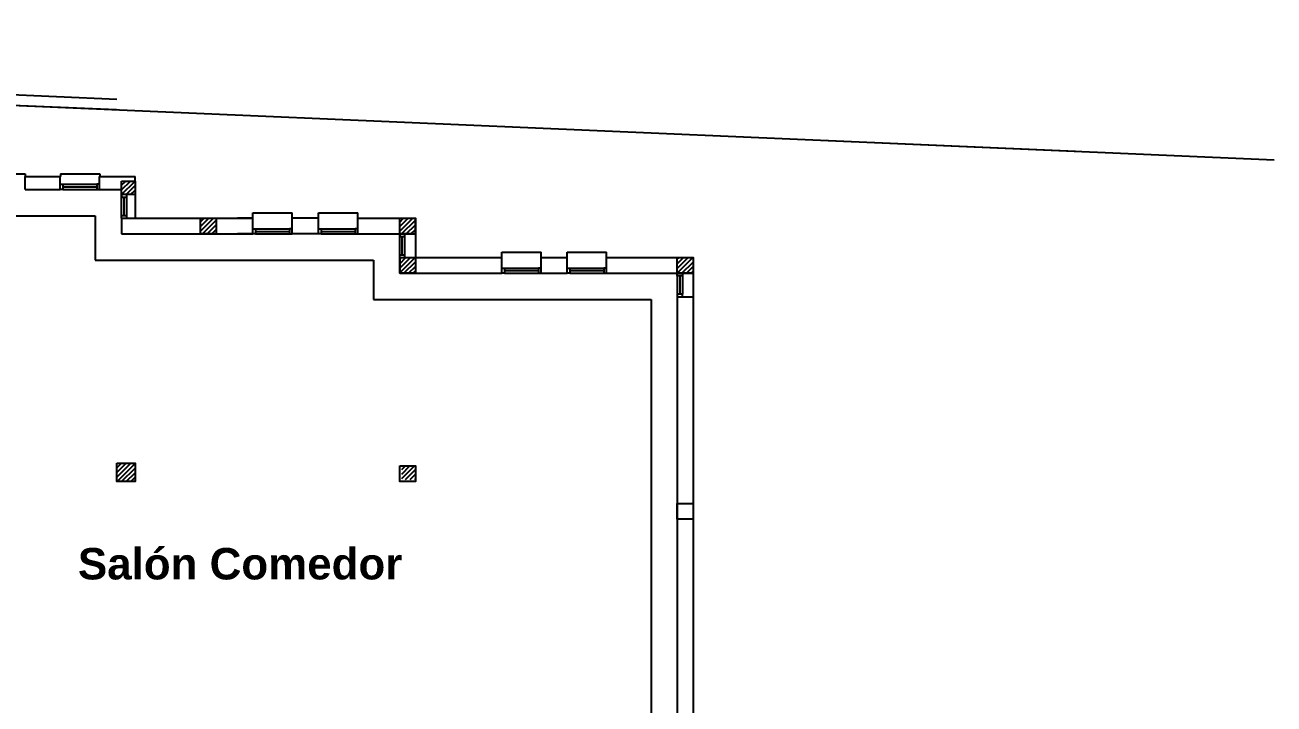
# Model space of a CAD drawing. Header units: millimetres. Extents: x -735 to -481, y 85 to 450.
# Drawn here: x -563.01 to -539.17, y 233.34 to 246.3 of the extents above; entities that cross this region are included whole.
import ezdxf

# ---------------------------------------------------------------- set-up
doc = ezdxf.new("R2010")
doc.units = ezdxf.units.MM
doc.linetypes.add('DASHED', pattern=[0.75, 0.5, -0.25])
for name, color, linetype in [('A-CARPINTERIAS VENTANAS', 2, 'CONTINUOUS'), ('A-MUROS', 5, 'CONTINUOUS'), ('A-PROYECCION', 3, 'DASHED'), ('CARPCORTE', 2, 'CONTINUOUS'), ('dib - muro vista1', 1, 'CONTINUOUS'), ('dib - muro vista2', 2, 'CONTINUOUS'), ('dib - texto', 2, 'CONTINUOUS'), ('EQUIP-MUEBLES', 6, 'CONTINUOUS'), ('ESTRUCTURA', 6, 'CONTINUOUS')]:
    doc.layers.add(name, color=color, linetype=linetype)
doc.styles.add('STYLE1', font='swisseb.ttf', dxfattribs={"width": 1.32})
pattern_1 = [(45, (-750.136094, 104.48297), (-0.044194174, 0.044194174), [])]

msp = doc.modelspace()

# ---------------------------------------------------------------- hatches: boundary and pattern name
at = {"layer": 'A-PROYECCION', "ltscale": 0.025}
h = msp.add_hatch(dxfattribs=at)
h.set_pattern_fill('ANSI31', color=256, scale=0.5, style=0)
h.set_pattern_definition(pattern_1)
h.paths.add_polyline_path([(-561.171, 243.325), (-560.911, 243.325), (-560.911, 243.065), (-561.171, 243.065)])
h.paths.add_polyline_path([(-559.661, 242.615), (-559.361, 242.615), (-559.361, 242.315), (-559.661, 242.315)])
h = msp.add_hatch(dxfattribs=at)
h.set_pattern_fill('ANSI31', color=256, scale=0.5, style=0)
h.set_pattern_definition(pattern_1)
h.paths.add_polyline_path([(-555.561, 242.315), (-555.561, 242.615), (-555.861, 242.615), (-555.861, 242.315)])
h = msp.add_hatch(dxfattribs=at)
h.set_pattern_fill('ANSI31', color=256, scale=0.5, style=0)
h.set_pattern_definition(pattern_1)
h.paths.add_polyline_path([(-555.861, 241.865), (-555.561, 241.865), (-555.561, 241.565), (-555.861, 241.565)])
h.paths.add_polyline_path([(-550.561, 241.865), (-550.261, 241.865), (-550.261, 241.565), (-550.561, 241.565)])
h = msp.add_hatch(dxfattribs=at)
h.set_pattern_fill('ANSI31', color=256, scale=0.5, style=0)
h.set_pattern_definition([(45, (-740.026094, 99.04797), (-0.044194174, 0.044194174), [])])
h.paths.add_polyline_path([(-555.561, 237.89), (-555.821, 237.89), (-555.821, 237.63), (-555.561, 237.63)])
at = {"layer": 'dib - muro vista1'}
h = msp.add_hatch(dxfattribs=at)
h.set_pattern_fill('ANSI31', color=256, scale=0.5, style=0)
h.set_pattern_definition(pattern_1)
h.paths.add_polyline_path([(-561.261, 237.94), (-560.911, 237.94), (-560.911, 237.59), (-561.261, 237.59)])
h.paths.add_polyline_path([(-561.171, 232.476), (-560.911, 232.476), (-560.911, 232.216), (-561.171, 232.216)])
h.paths.add_polyline_path([(-559.661, 232.476), (-559.361, 232.476), (-559.361, 232.176), (-559.661, 232.176)])
h.paths.add_polyline_path([(-555.861, 232.476), (-555.561, 232.476), (-555.561, 232.176), (-555.861, 232.176)])

# ---------------------------------------------------------------- linework, layer by layer
at = {"layer": 'A-CARPINTERIAS VENTANAS'}
for p, q in [((-563.761, 243.464), (-563.011, 243.464)), ((-563.011, 243.464), (-563.011, 243.414)), ((-562.336, 243.464), (-561.586, 243.464)), ((-562.336, 243.464), (-562.336, 243.414)), ((-561.586, 243.464), (-561.586, 243.414)), ((-562.291, 243.264), (-561.641, 243.264)), ((-562.291, 243.214), (-561.641, 243.214)), ((-562.291, 243.164), (-561.641, 243.164)), ((-561.171, 243.065), (-561.171, 243.015)), ((-561.171, 243.015), (-561.171, 243.065)), ((-561.171, 243.015), (-561.071, 243.015)), ((-561.171, 242.665), (-561.171, 243.015)), ((-561.121, 242.665), (-561.121, 243.015)), ((-561.071, 243.015), (-561.071, 243.065)), ((-561.071, 242.665), (-561.071, 243.015)), ((-560.911, 243.065), (-560.911, 242.615)), ((-558.661, 242.715), (-557.911, 242.715)), ((-558.661, 242.615), (-558.661, 242.715)), ((-557.911, 242.615), (-557.911, 242.715)), ((-557.411, 242.715), (-556.661, 242.715)), ((-557.411, 242.615), (-557.411, 242.715)), ((-556.661, 242.615), (-556.661, 242.715)), ((-561.171, 242.615), (-561.171, 242.665)), ((-561.171, 242.615), (-561.171, 242.665)), ((-561.171, 242.665), (-561.071, 242.665)), ((-561.071, 242.615), (-561.071, 242.665)), ((-558.611, 242.415), (-557.961, 242.415)), ((-558.611, 242.365), (-557.961, 242.365)), ((-558.611, 242.315), (-557.961, 242.315)), ((-557.361, 242.415), (-556.711, 242.415)), ((-557.361, 242.365), (-556.711, 242.365)), ((-557.361, 242.315), (-556.711, 242.315)), ((-555.861, 242.315), (-555.861, 242.265)), ((-555.861, 242.265), (-555.861, 242.315)), ((-555.861, 242.265), (-555.761, 242.265)), ((-555.861, 241.915), (-555.861, 242.265)), ((-555.811, 241.915), (-555.811, 242.265)), ((-555.761, 242.265), (-555.761, 242.315)), ((-555.761, 241.915), (-555.761, 242.265)), ((-555.561, 242.315), (-555.561, 241.865)), ((-555.861, 241.865), (-555.861, 241.915)), ((-555.861, 241.865), (-555.861, 241.915)), ((-555.861, 241.915), (-555.761, 241.915)), ((-555.761, 241.865), (-555.761, 241.915)), ((-553.911, 241.965), (-553.161, 241.965)), ((-553.911, 241.865), (-553.911, 241.965)), ((-553.161, 241.865), (-553.161, 241.965)), ((-552.661, 241.865), (-552.661, 241.965)), ((-552.661, 241.965), (-551.911, 241.965)), ((-551.911, 241.865), (-551.911, 241.965)), ((-553.861, 241.665), (-553.211, 241.665)), ((-553.861, 241.615), (-553.211, 241.615)), ((-553.861, 241.565), (-553.211, 241.565)), ((-552.611, 241.665), (-551.961, 241.665)), ((-552.611, 241.615), (-551.961, 241.615)), ((-552.611, 241.565), (-551.961, 241.565))]:
    msp.add_line(p, q, dxfattribs=at)
for points in [[(-562.341, 243.264), (-562.291, 243.264), (-562.291, 243.164), (-562.341, 243.164)], [(-561.591, 243.264), (-561.641, 243.264), (-561.641, 243.164), (-561.591, 243.164)], [(-558.661, 242.415), (-558.611, 242.415), (-558.611, 242.315), (-558.661, 242.315)], [(-557.911, 242.415), (-557.961, 242.415), (-557.961, 242.315), (-557.911, 242.315)], [(-557.411, 242.415), (-557.361, 242.415), (-557.361, 242.315), (-557.411, 242.315)], [(-556.661, 242.415), (-556.711, 242.415), (-556.711, 242.315), (-556.661, 242.315)], [(-553.911, 241.665), (-553.861, 241.665), (-553.861, 241.565), (-553.911, 241.565)], [(-553.161, 241.665), (-553.211, 241.665), (-553.211, 241.565), (-553.161, 241.565)], [(-552.661, 241.665), (-552.611, 241.665), (-552.611, 241.565), (-552.661, 241.565)], [(-551.911, 241.665), (-551.961, 241.665), (-551.961, 241.565), (-551.911, 241.565)]]:
    msp.add_lwpolyline(points, close=True, dxfattribs=at)
at = {"layer": 'A-MUROS'}
for p, q in [((-563.011, 243.164), (-563.011, 243.414)), ((-563.011, 243.414), (-562.341, 243.414)), ((-562.341, 243.164), (-562.341, 243.414)), ((-561.591, 243.164), (-561.591, 243.414)), ((-561.591, 243.414), (-560.911, 243.414)), ((-560.911, 243.325), (-560.911, 243.414)), ((-563.011, 243.164), (-562.341, 243.164)), ((-561.591, 243.164), (-561.171, 243.164)), ((-561.171, 242.615), (-558.661, 242.615)), ((-561.171, 242.615), (-561.171, 242.315)), ((-558.661, 242.615), (-558.955, 242.615)), ((-558.661, 242.315), (-558.661, 242.615)), ((-557.911, 242.315), (-557.911, 242.615)), ((-557.411, 242.615), (-557.911, 242.615)), ((-557.411, 242.315), (-557.411, 242.615)), ((-556.661, 242.315), (-556.661, 242.615)), ((-556.661, 242.615), (-555.561, 242.615)), ((-555.561, 242.315), (-555.561, 242.615)), ((-561.171, 242.315), (-558.661, 242.315)), ((-558.661, 242.315), (-558.955, 242.315)), ((-557.411, 242.315), (-557.911, 242.315)), ((-556.661, 242.315), (-555.561, 242.315)), ((-555.861, 241.865), (-553.911, 241.865)), ((-555.861, 241.865), (-555.861, 241.565)), ((-553.911, 241.565), (-553.911, 241.865)), ((-553.161, 241.565), (-553.161, 241.865)), ((-553.161, 241.865), (-552.661, 241.865)), ((-552.661, 241.565), (-552.661, 241.865)), ((-551.911, 241.865), (-550.261, 241.865)), ((-551.911, 241.565), (-551.911, 241.865)), ((-550.261, 241.865), (-550.261, 241.565)), ((-555.861, 241.565), (-553.911, 241.565)), ((-553.161, 241.565), (-552.661, 241.565)), ((-551.911, 241.565), (-550.261, 241.565)), ((-550.561, 241.115), (-550.561, 232.926)), ((-550.561, 241.115), (-550.261, 241.115)), ((-550.261, 241.115), (-550.261, 232.926))]:
    msp.add_line(p, q, dxfattribs=at)
at = {"layer": 'CARPCORTE'}
for points in [[(-550.461, 241.565), (-550.461, 241.515), (-550.561, 241.515), (-550.561, 241.565)], [(-550.461, 241.115), (-550.461, 241.165), (-550.561, 241.165), (-550.561, 241.115)]]:
    msp.add_lwpolyline(points, close=True, dxfattribs=at)
at = {"layer": 'dib - muro vista1'}
for p, q in [((-550.261, 241.565), (-550.261, 241.115)), ((-550.561, 241.515), (-550.561, 241.165)), ((-550.461, 241.515), (-550.461, 241.165))]:
    msp.add_line(p, q, dxfattribs=at)
at = {"layer": 'dib - muro vista2'}
for p, q in [((-561.258, 244.881), (-594.126, 246.304)), ((-561.266, 244.682), (-594.126, 246.103)), ((-548.266, 244.119), (-594.126, 246.103)), ((-539.171, 243.726), (-548.266, 244.119)), ((-542.962, 243.89), (-548.266, 244.119)), ((-550.511, 241.515), (-550.511, 241.165))]:
    msp.add_line(p, q, dxfattribs=at)
at = {"layer": 'EQUIP-MUEBLES'}
for p, q in [((-565.051, 242.664), (-561.671, 242.664)), ((-561.671, 242.664), (-561.671, 241.815)), ((-561.671, 241.815), (-556.361, 241.815)), ((-556.361, 241.815), (-556.361, 241.065)), ((-556.361, 241.065), (-551.061, 241.065)), ((-551.061, 241.065), (-551.061, 237.615)), ((-551.061, 237.615), (-551.061, 232.976))]:
    msp.add_line(p, q, dxfattribs=at)
at = {"layer": 'ESTRUCTURA'}
for points in [[(-561.171, 243.325), (-560.911, 243.325), (-560.911, 243.065), (-561.171, 243.065)], [(-559.661, 242.615), (-559.361, 242.615), (-559.361, 242.315), (-559.661, 242.315)], [(-555.861, 242.615), (-555.561, 242.615), (-555.561, 242.315), (-555.861, 242.315)], [(-555.861, 241.865), (-555.561, 241.865), (-555.561, 241.565), (-555.861, 241.565)], [(-550.561, 241.865), (-550.261, 241.865), (-550.261, 241.565), (-550.561, 241.565)], [(-561.261, 237.94), (-560.911, 237.94), (-560.911, 237.59), (-561.261, 237.59)], [(-555.861, 237.89), (-555.561, 237.89), (-555.561, 237.59), (-555.861, 237.59)], [(-550.561, 237.17), (-550.261, 237.17), (-550.261, 236.87), (-550.561, 236.87)]]:
    msp.add_lwpolyline(points, close=True, dxfattribs=at)

# ---------------------------------------------------------------- texts
at = {"layer": 'dib - texto', "insert": (-562.003, 236.321), "char_height": 0.6, "width": 20.056, "attachment_point": 1, "style": 'STYLE1'}
msp.add_mtext('{\\fArial|b1|i0|c0|p34;Salón Comedor}', dxfattribs=at)

doc.saveas('drawing.dxf')
